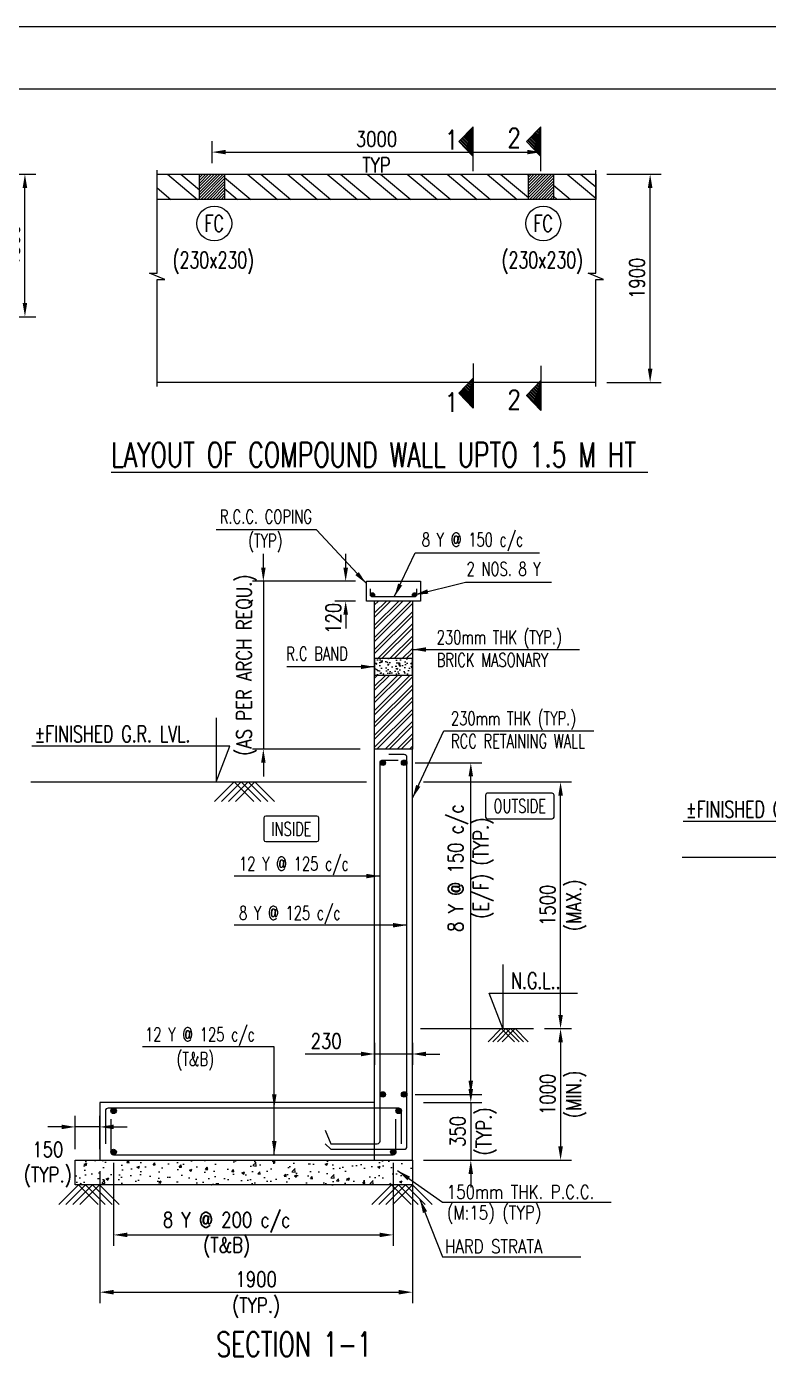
# Model space of a CAD drawing. Extents: x 345615 to 1272425, y -526289 to -156124.
# Drawn here: x 1025790 to 1039312, y -290710 to -266277 of the extents above; entities that cross this region are included whole.
import ezdxf
from ezdxf.enums import TextEntityAlignment as Align
from ezdxf.lldxf.tags import DXFTag

# ---------------------------------------------------------------- set-up
doc = ezdxf.new("R2010")
doc.units = 0
doc.header["$LTSCALE"] = 500
doc.header["$MEASUREMENT"] = 0
doc.header["$PDMODE"] = 35
doc.header["$PDSIZE"] = -15
doc.layers.get('DEFPOINTS').update_dxf_attribs({"color": 4})
for name, color, linetype in [('NO. BEAM', 3, 'Continuous'), ('S- PILE CAP', 4, 'Continuous'), ('S-BRECK LINE', 8, 'Continuous'), ('S-COLUMN', 1, 'Continuous'), ('S-COLUMN CIRCLE', 9, 'Continuous'), ('S-COLUMN HATCH', 8, 'Continuous'), ('S-COLUMN NO', 2, 'Continuous'), ('S-CONCRET LINE', 4, 'Continuous'), ('S-DIM-1', 5, 'Continuous'), ('S-FOOTING', 4, 'Continuous'), ('S-HATCH', 253, 'Continuous'), ('S-LEVEL SECTION', 3, 'Continuous'), ('S-PCC', 9, 'Continuous'), ('S-REINFORCEMENT', 6, 'Continuous'), ('S-RETAINING WALL', 6, 'Continuous'), ('S-RETAINING WALL HATCH', 8, 'Continuous'), ('S-SECTION MARK', 1, 'Continuous'), ('S-TEXT-1', 4, 'Continuous'), ('S-TITIL', 6, 'Continuous'), ('s_TITILE', 9, 'Continuous'), ('TITLE', 4, 'Continuous')]:
    doc.layers.add(name, color=color, linetype=linetype)
doc.styles.add('ROMANS', font='simplex.shx', dxfattribs={"width": 0.8, "height": 275, "bigfont": 'bigfont.shx'})
tags = doc.linetypes.add('HIDDEN', pattern=[0.375, 0.25, -0.125]).pattern_tags.tags
tags[6:7] = [DXFTag(74, 4), DXFTag(75, 0), DXFTag(340, '0'), DXFTag(46, 1.0), DXFTag(50, 0.0), DXFTag(44, 0.0), DXFTag(45, 0.0)]
tags[4:5] = [DXFTag(74, 4), DXFTag(75, 0), DXFTag(340, '0'), DXFTag(46, 1.0), DXFTag(50, 0.0), DXFTag(44, 0.0), DXFTag(45, 0.0)]
doc.dimstyles.new('dim100', dxfattribs={"dimtxt": 250, "dimasz": 250, "dimexe": 200, "dimexo": 200, "dimgap": 100, "dimtad": 1, "dimdec": 0, "dimzin": 0, "dimdsep": 46, "dimtxsty": 'ROMANS', "dimcen": 0, "dimclrd": 5, "dimclre": 5, "dimclrt": 4, "dimadec": 0, "dimazin": 0, "dimtfac": 1, "dimtdec": 0, "dimtix": 1, "dimtofl": 0, "dimtmove": 2, "dimatfit": 3, "dimfxl": 0, "dimtolj": 1, "dimtzin": 0, "dimlwd": -1, "dimlwe": -1, "dimarcsym": 0})
doc.dimstyles.new('dim33.33', dxfattribs={"dimtxt": 250, "dimasz": 250, "dimexe": 200, "dimexo": 200, "dimgap": 100, "dimtad": 1, "dimdec": 0, "dimlfac": 0.333331, "dimzin": 0, "dimdsep": 46, "dimtxsty": 'ROMANS', "dimcen": 0, "dimclrd": 5, "dimclre": 5, "dimclrt": 4, "dimadec": 0, "dimazin": 0, "dimtfac": 1, "dimtdec": 0, "dimtix": 1, "dimtofl": 0, "dimtmove": 2, "dimatfit": 3, "dimfxl": 0, "dimtolj": 1, "dimtzin": 0, "dimlwd": -1, "dimlwe": -1, "dimarcsym": 0})
doc.dimstyles.new('dim50', dxfattribs={"dimtxt": 250, "dimasz": 250, "dimexe": 200, "dimexo": 200, "dimgap": 100, "dimtad": 1, "dimdec": 0, "dimlfac": 0.5, "dimzin": 0, "dimdsep": 46, "dimtxsty": 'ROMANS', "dimcen": 0, "dimclrd": 5, "dimclre": 5, "dimclrt": 4, "dimadec": 0, "dimazin": 0, "dimtfac": 1, "dimtdec": 0, "dimtix": 1, "dimtofl": 0, "dimtmove": 2, "dimatfit": 3, "dimfxl": 0, "dimtolj": 1, "dimtzin": 0, "dimlwd": -1, "dimlwe": -1, "dimarcsym": 0})
pattern_1 = [(45, (-328597.685, -31263.49), (15.2387667, -15.2387667), [])]

# ---------------------------------------------------------------- blocks, each defined once
blk = doc.blocks.new('*D742')
at = {"layer": 'DEFPOINTS', "color": 0}
for p in [(1032673, -279702, 0), (1033888, -279702), (1032673, -285752, 0)]:
    blk.add_point(p, dxfattribs=at)
at = {"layer": 'S-DIM-1', "color": 5}
for p, q in [((1032873, -279702), (1034088, -279702)), ((1032873, -285752), (1034088, -285752))]:
    blk.add_line(p, q, dxfattribs=at)
at = {"layer": 'S-DIM-1', "color": 5, "lineweight": -3}
blk.add_line((1033888, -285502), (1033888, -279952), dxfattribs=at)
at = {"layer": 'S-DIM-1', "color": 5}
for points in [[(1033846, -279952), (1033929, -279952), (1033888, -279702)], [(1033846, -285502), (1033929, -285502), (1033888, -285752)]]:
    blk.add_solid(points, dxfattribs=at)
at = {"layer": 'S-DIM-1', "color": 4, "insert": (1033888, -281625), "char_height": 275, "attachment_point": 5, "rotation": 90, "style": 'ROMANS'}
blk.add_mtext('\\A1;8 Y @ 150 c/c\\P(E/F) (TYP.)', dxfattribs=at)
blk = doc.blocks.new('*D743')
at = {"layer": 'DEFPOINTS', "color": 0}
for p in [(1032823, -285902), (1032823, -286952), (1033888, -286952)]:
    blk.add_point(p, dxfattribs=at)
at = {"layer": 'S-DIM-1', "color": 5, "lineweight": -3}
for p, q in [((1033888, -285652), (1033888, -285402)), ((1033888, -285902), (1033888, -286952)), ((1033888, -287202), (1033888, -287452))]:
    blk.add_line(p, q, dxfattribs=at)
at = {"layer": 'S-DIM-1', "color": 5}
for p, q in [((1033023, -285902), (1034088, -285902)), ((1033023, -286952), (1034088, -286952))]:
    blk.add_line(p, q, dxfattribs=at)
for points in [[(1033846, -285652), (1033929, -285652), (1033888, -285902)], [(1033846, -287202), (1033929, -287202), (1033888, -286952)]]:
    blk.add_solid(points, dxfattribs=at)
at = {"layer": 'S-DIM-1', "color": 4, "char_height": 275, "rotation": 90, "style": 'ROMANS'}
for s, insert, attachment_point in [('\\A1;(TYP.)', (1033988, -286427), 2), ('\\A1;350', (1033788, -286427), 8)]:
    blk.add_mtext(s, dxfattribs=dict(at, insert=insert, attachment_point=attachment_point))
blk = doc.blocks.new('*D744')
at = {"layer": 'DEFPOINTS', "color": 0}
for p in [(1027373, -286802, -19), (1032473, -286802, -19), (1032473, -288315)]:
    blk.add_point(p, dxfattribs=at)
at = {"layer": 'S-DIM-1', "color": 5}
for p, q in [((1027373, -287002), (1027373, -288515)), ((1032473, -287002), (1032473, -288515)), ((1027623, -288315), (1032223, -288315))]:
    blk.add_line(p, q, dxfattribs=at)
for points in [[(1027623, -288273), (1027623, -288356), (1027373, -288315)], [(1032223, -288273), (1032223, -288356), (1032473, -288315)]]:
    blk.add_solid(points, dxfattribs=at)
at = {"layer": 'S-DIM-1', "color": 4, "insert": (1029435, -288315), "char_height": 275, "attachment_point": 5, "style": 'ROMANS'}
blk.add_mtext('\\A1;8 Y @ 200 c/c\\P(T&B)', dxfattribs=at)
blk = doc.blocks.new('*D745')
at = {"layer": 'DEFPOINTS', "color": 0}
for p in [(1027123, -286952, -19), (1032823, -286952, -19), (1032823, -289360)]:
    blk.add_point(p, dxfattribs=at)
at = {"layer": 'S-DIM-1', "color": 5}
for p, q in [((1027123, -287152), (1027123, -289560)), ((1032823, -287152), (1032823, -289560)), ((1027373, -289360), (1032573, -289360))]:
    blk.add_line(p, q, dxfattribs=at)
for points in [[(1027373, -289318), (1027373, -289402), (1027123, -289360)], [(1032573, -289318), (1032573, -289402), (1032823, -289360)]]:
    blk.add_solid(points, dxfattribs=at)
at = {"layer": 'S-DIM-1', "color": 4, "char_height": 275, "style": 'ROMANS'}
for s, insert, attachment_point in [('\\A1;1900', (1029973, -289260), 8), ('\\A1;(TYP.)', (1029973, -289460), 2)]:
    blk.add_mtext(s, dxfattribs=dict(at, insert=insert, attachment_point=attachment_point))
blk = doc.blocks.new('*D746')
at = {"layer": 'DEFPOINTS', "color": 0}
for p in [(1035033, -284552), (1032823, -286952), (1035525, -286952)]:
    blk.add_point(p, dxfattribs=at)
at = {"layer": 'S-DIM-1', "color": 5}
for p, q in [((1035233, -284552), (1035725, -284552)), ((1033023, -286952), (1035725, -286952))]:
    blk.add_line(p, q, dxfattribs=at)
at = {"layer": 'S-DIM-1', "color": 5, "lineweight": -3}
blk.add_line((1035525, -284802), (1035525, -286702), dxfattribs=at)
at = {"layer": 'S-DIM-1', "color": 5}
for points in [[(1035484, -284802), (1035567, -284802), (1035525, -284552)], [(1035484, -286702), (1035567, -286702), (1035525, -286952)]]:
    blk.add_solid(points, dxfattribs=at)
at = {"layer": 'S-DIM-1', "color": 4, "char_height": 275, "rotation": 90, "style": 'ROMANS'}
for s, insert, attachment_point in [('\\A1;(MIN.)', (1035625, -285752), 2), ('\\A1;1000', (1035425, -285752), 8)]:
    blk.add_mtext(s, dxfattribs=dict(at, insert=insert, attachment_point=attachment_point))
blk = doc.blocks.new('*D747')
at = {"layer": 'DEFPOINTS', "color": 0}
for p in [(1032823, -280052), (1035525, -280052), (1035033, -284552)]:
    blk.add_point(p, dxfattribs=at)
at = {"layer": 'S-DIM-1', "color": 5}
for p, q in [((1033023, -280052), (1035725, -280052)), ((1035233, -284552), (1035725, -284552))]:
    blk.add_line(p, q, dxfattribs=at)
at = {"layer": 'S-DIM-1', "color": 5, "lineweight": -3}
blk.add_line((1035525, -284302), (1035525, -280302), dxfattribs=at)
at = {"layer": 'S-DIM-1', "color": 5}
for points in [[(1035484, -280302), (1035567, -280302), (1035525, -280052)], [(1035484, -284302), (1035567, -284302), (1035525, -284552)]]:
    blk.add_solid(points, dxfattribs=at)
at = {"layer": 'S-DIM-1', "color": 4, "char_height": 275, "rotation": 90, "style": 'ROMANS'}
for s, insert, attachment_point in [('\\A1;1500', (1035425, -282302), 8), ('\\A1;(MAX.)', (1035625, -282302), 2)]:
    blk.add_mtext(s, dxfattribs=dict(at, insert=insert, attachment_point=attachment_point))
blk = doc.blocks.new('*D748')
at = {"layer": 'DEFPOINTS', "color": 0}
for p in [(1026673, -286345), (1026673, -286952), (1027123, -286952)]:
    blk.add_point(p, dxfattribs=at)
at = {"layer": 'S-DIM-1', "color": 5, "lineweight": -3}
for p, q in [((1026423, -286345), (1026173, -286345)), ((1027123, -286345), (1026673, -286345)), ((1027373, -286345), (1027623, -286345))]:
    blk.add_line(p, q, dxfattribs=at)
at = {"layer": 'S-DIM-1', "color": 5}
for p, q in [((1026673, -286752), (1026673, -286145)), ((1027123, -286752), (1027123, -286145))]:
    blk.add_line(p, q, dxfattribs=at)
for points in [[(1026423, -286303), (1026423, -286386), (1026673, -286345)], [(1027373, -286303), (1027373, -286386), (1027123, -286345)]]:
    blk.add_solid(points, dxfattribs=at)
at = {"layer": 'S-DIM-1', "color": 4, "insert": (1026173, -287032), "char_height": 275, "attachment_point": 5, "style": 'ROMANS'}
blk.add_mtext('\\A1;150\\P(TYP.)', dxfattribs=at)
blk = doc.blocks.new('*D749')
at = {"layer": 'DEFPOINTS', "color": 0}
for p in [(1031983, -276392), (1030104, -279452), (1032073, -279452)]:
    blk.add_point(p, dxfattribs=at)
at = {"layer": 'S-DIM-1', "color": 5, "lineweight": -3}
for p, q in [((1030104, -276142), (1030104, -275892)), ((1030104, -276392), (1030104, -279452)), ((1030104, -279702), (1030104, -279952))]:
    blk.add_line(p, q, dxfattribs=at)
at = {"layer": 'S-DIM-1', "color": 5}
for p, q in [((1031783, -276392), (1029904, -276392)), ((1031873, -279452), (1029904, -279452))]:
    blk.add_line(p, q, dxfattribs=at)
for points in [[(1030063, -276142), (1030146, -276142), (1030104, -276392)], [(1030063, -279702), (1030146, -279702), (1030104, -279452)]]:
    blk.add_solid(points, dxfattribs=at)
at = {"layer": 'S-DIM-1', "color": 4, "insert": (1029795, -277922), "char_height": 275, "attachment_point": 5, "rotation": 90, "style": 'ROMANS'}
blk.add_mtext('\\A1;(AS PER ARCH REQU.)', dxfattribs=at)
blk = doc.blocks.new('*D750')
at = {"layer": 'DEFPOINTS', "color": 0}
for p in [(1031983, -276392), (1031606, -276752), (1031983, -276752)]:
    blk.add_point(p, dxfattribs=at)
at = {"layer": 'S-DIM-1', "color": 5}
for p, q in [((1031606, -276142), (1031606, -275892)), ((1031783, -276392), (1031406, -276392)), ((1031783, -276752), (1031406, -276752)), ((1031606, -277002), (1031606, -277252))]:
    blk.add_line(p, q, dxfattribs=at)
for points in [[(1031564, -276142), (1031648, -276142), (1031606, -276392)], [(1031564, -277002), (1031648, -277002), (1031606, -276752)]]:
    blk.add_solid(points, dxfattribs=at)
at = {"layer": 'S-DIM-1', "color": 4, "insert": (1031381, -277067), "char_height": 275, "attachment_point": 5, "rotation": 90, "style": 'ROMANS'}
blk.add_mtext('\\A1;120', dxfattribs=at)
blk = doc.blocks.new('*D751')
at = {"layer": 'DEFPOINTS', "color": 0}
for p in [(1032133, -284610, -19), (1032823, -284610, -19), (1032133, -285015)]:
    blk.add_point(p, dxfattribs=at)
at = {"layer": 'S-DIM-1', "color": 5}
for p, q in [((1032133, -284810), (1032133, -285215)), ((1032823, -284810), (1032823, -285215))]:
    blk.add_line(p, q, dxfattribs=at)
at = {"layer": 'S-DIM-1', "color": 5, "lineweight": -3}
for p, q in [((1031883, -285015), (1030867, -285015)), ((1032823, -285015), (1032133, -285015)), ((1033073, -285015), (1033323, -285015))]:
    blk.add_line(p, q, dxfattribs=at)
at = {"layer": 'S-DIM-1', "color": 5}
for points in [[(1031883, -284973), (1031883, -285057), (1032133, -285015)], [(1033073, -284973), (1033073, -285057), (1032823, -285015)]]:
    blk.add_solid(points, dxfattribs=at)
at = {"layer": 'S-DIM-1', "color": 4, "insert": (1031250, -284778), "char_height": 275, "attachment_point": 5, "style": 'ROMANS'}
blk.add_mtext('\\A1;230', dxfattribs=at)
blk = doc.blocks.new('*D764')
at = {"layer": 'DEFPOINTS', "color": 0, "ltscale": 0.3}
for p in [(1024765, -268965), (1025756, -268965), (1024765, -271565)]:
    blk.add_point(p, dxfattribs=at)
at = {"layer": 'S-DIM-1', "color": 5, "ltscale": 0.3}
for p, q in [((1024965, -268965), (1025956, -268965)), ((1025756, -271315), (1025756, -269215)), ((1024965, -271565), (1025956, -271565))]:
    blk.add_line(p, q, dxfattribs=at)
for points in [[(1025714, -269215), (1025797, -269215), (1025756, -268965)], [(1025714, -271315), (1025797, -271315), (1025756, -271565)]]:
    blk.add_solid(points, dxfattribs=at)
at = {"layer": 'S-DIM-1', "color": 4, "lineweight": 0, "ltscale": 0.3, "insert": (1025518, -270265), "char_height": 275, "attachment_point": 5, "rotation": 90, "style": 'ROMANS'}
blk.add_mtext('\\A1;1300', dxfattribs=at)
blk = doc.blocks.new('A$C3C2A062F')
at = {"layer": 'S-COLUMN HATCH'}
h = blk.add_hatch(dxfattribs=at)
h.set_pattern_fill('ANSI31', color=256, scale=150, style=0)
h.set_pattern_definition([(45, (-56668.66, -124038.072), (-13.2582521, 13.2582521), [])])
h.paths.add_polyline_path([(115, -115), (-115, -115), (-115, 115), (115, 115)])
at = {"layer": 'S-COLUMN'}
for p, q in [((-115, -115), (-115, 115)), ((-115, 115), (115, 115)), ((115, 115), (115, -115)), ((115, -115), (-115, -115))]:
    blk.add_line(p, q, dxfattribs=at)
blk = doc.blocks.new('*U723')
at = {"layer": 'S-SECTION MARK', "ltscale": 5}
h = blk.add_hatch(dxfattribs=at)
h.set_pattern_fill('ANSI31', color=256, scale=172.406964, angle=-90, style=0)
h.set_pattern_definition(pattern_1)
h.paths.add_polyline_path([(267, 3690), (0, 3962), (0, 3418)])
h = blk.add_hatch(dxfattribs=at)
h.set_pattern_fill('ANSI31', color=256, scale=172.406964, angle=-90, style=0)
h.set_pattern_definition([(45, (-1838.978, -75536.885), (15.2387667, -15.2387667), [])])
h.paths.add_polyline_path([(267, -940), (0, -1212), (0, -668)])
at = {"layer": 'S-SECTION MARK'}
for p, q in [((0, 3149), (0, 3962)), ((0, 3962), (267, 3690)), ((0, 3418), (267, 3690)), ((0, -399), (0, -1212)), ((0, -668), (267, -940)), ((0, -1212), (267, -940))]:
    blk.add_line(p, q, dxfattribs=at)
blk = doc.blocks.new('*D765')
at = {"layer": 'DEFPOINTS', "color": 0, "ltscale": 0.3}
for p in [(1035168, -268563), (1029168, -268965), (1035168, -268965)]:
    blk.add_point(p, dxfattribs=at)
at = {"layer": 'S-DIM-1', "color": 5, "ltscale": 0.3}
for p, q in [((1029168, -268765), (1029168, -268363)), ((1035168, -268765), (1035168, -268363)), ((1029418, -268563), (1034918, -268563))]:
    blk.add_line(p, q, dxfattribs=at)
for points in [[(1029418, -268521), (1029418, -268604), (1029168, -268563)], [(1034918, -268521), (1034918, -268604), (1035168, -268563)]]:
    blk.add_solid(points, dxfattribs=at)
at = {"layer": 'S-DIM-1', "color": 4, "lineweight": 0, "ltscale": 0.3, "char_height": 275, "style": 'ROMANS'}
for s, insert, attachment_point in [('\\A1;3000', (1032168, -268463), 8), ('\\A1;TYP', (1032168, -268663), 2)]:
    blk.add_mtext(s, dxfattribs=dict(at, insert=insert, attachment_point=attachment_point))
blk = doc.blocks.new('*U724')
at = {"layer": 'S-SECTION MARK', "ltscale": 5}
h = blk.add_hatch(dxfattribs=at)
h.set_pattern_fill('ANSI31', color=256, scale=172.406964, angle=-90, style=0)
h.set_pattern_definition(pattern_1)
h.paths.add_polyline_path([(267, 3690), (0, 3962), (0, 3418)])
h = blk.add_hatch(dxfattribs=at)
h.set_pattern_fill('ANSI31', color=256, scale=172.406964, angle=-90, style=0)
h.set_pattern_definition([(45, (-1838.978, -75494.43), (15.2387667, -15.2387667), [])])
h.paths.add_polyline_path([(267, -897), (0, -1169), (0, -625)])
at = {"layer": 'S-SECTION MARK'}
for p, q in [((0, 3149), (0, 3962)), ((0, 3962), (267, 3690)), ((0, 3418), (267, 3690)), ((0, -356), (0, -1169)), ((0, -625), (267, -897)), ((0, -1169), (267, -897))]:
    blk.add_line(p, q, dxfattribs=at)
blk = doc.blocks.new('*U725')
at = {"layer": 'S-BRECK LINE'}
blk.add_lwpolyline([(-4019, 0), (-113, 0), (-113, -275), (113, 275), (113, 0), (3881, 0)], dxfattribs=at)
blk = doc.blocks.new('*D766')
at = {"layer": 'DEFPOINTS', "color": 0, "ltscale": 0.3}
for p in [(1036168, -268965), (1037159, -268965), (1036168, -272765)]:
    blk.add_point(p, dxfattribs=at)
at = {"layer": 'S-DIM-1', "color": 5, "ltscale": 0.3}
for p, q in [((1036368, -268965), (1037359, -268965)), ((1037159, -272515), (1037159, -269215)), ((1036368, -272765), (1037359, -272765))]:
    blk.add_line(p, q, dxfattribs=at)
for points in [[(1037117, -269215), (1037200, -269215), (1037159, -268965)], [(1037117, -272515), (1037200, -272515), (1037159, -272765)]]:
    blk.add_solid(points, dxfattribs=at)
at = {"layer": 'S-DIM-1', "color": 4, "lineweight": 0, "ltscale": 0.3, "insert": (1036921, -270865), "char_height": 275, "attachment_point": 5, "rotation": 90, "style": 'ROMANS'}
blk.add_mtext('\\A1;1900', dxfattribs=at)
blk = doc.blocks.new('zw$155A')
at = {"layer": 's_TITILE', "color": 7}
blk.add_lwpolyline([(0, 0), (88000, 0), (88000, 58000), (0, 58000)], close=True, dxfattribs=at)
at = {"layer": 's_TITILE', "color": 1}
blk.add_lwpolyline([(1300, 800), (78500, 800), (78500, 57200), (1300, 57200)], close=True, dxfattribs=at)

msp = doc.modelspace()

# ---------------------------------------------------------------- hatches: boundary and pattern name
at = {"layer": 'S-HATCH'}
h = msp.add_hatch(dxfattribs=at)
h.set_pattern_fill('ANSI32', color=256, scale=1250, angle=275, style=0)
h.set_pattern_definition([(320, (-15475952.94, 846768.5), (301.306692, 359.083333), []), (320, (-15475933.7, 846548.37), (301.306692, 359.083333), [])])
h.paths.add_polyline_path([(1028937.772, -268964.52), (1028937.772, -269424.52), (1028167.772, -269424.52), (1028167.772, -268964.52)])
h.paths.add_polyline_path([(1029397.772, -268964.52), (1034937.772, -268964.52), (1034937.772, -269424.52), (1029397.772, -269424.52)])
h.paths.add_polyline_path([(1036167.772, -269424.52), (1035397.772, -269424.52), (1035397.772, -268964.52), (1036167.772, -268964.52)])
h = msp.add_hatch(dxfattribs=at)
h.set_pattern_fill('ANSI32', color=256, scale=420, style=0)
h.set_pattern_definition([(45, (-7659064.42, 121351.5), (-111.369318, 111.369318), []), (45, (-7658990.17, 121351.5), (-111.369318, 111.369318), [])])
h.paths.add_polyline_path([(1032132.87, -277802.115), (1032822.87, -277802.115), (1032822.87, -276752.115), (1032132.87, -276752.115)])
h.paths.add_polyline_path([(1032822.87, -278102.115), (1032132.87, -278102.115), (1032132.87, -279452.115), (1032822.87, -279452.115)])
at = {"layer": 'S-PCC', "linetype": 'ByBlock'}
h = msp.add_hatch(dxfattribs=at)
h.set_pattern_fill('AR-CONC,_O', color=256, scale=30)
h.set_pattern_definition([(50, (-17291268.59, 1132037.82), (215.1780548, -18.8256405), [22.5, -247.5]), (355, (-17291268.59, 1132037.82), (-41.6254, 225.65764), [18, -198]), (100.4514445, (-17291250.66, 1132036.25), (173.552654, 206.8319973), [19.1220576, -210.3426336]), (46.1842, (-17291268.6, 1132097.82), (320.1723992, -49.6557842), [33.75, -371.25]), (96.6356355, (-17291241.9, 1132093.68), (280.3985837, 292.23558), [28.6831026, -315.514128]), (351.184164, (-17291268.6, 1132097.8), (280.3985835, 292.23558), [27, -297.0000003]), (21, (-17291238.59, 1132082.82), (179.0721156, -120.7856672), [22.5, -247.5]), (326, (-17291238.59, 1132082.82), (72.9945996, 217.5450135), [18, -198]), (71.4514447, (-17291223.67, 1132072.75), (252.066713, 96.7593458), [19.122057, -210.3426336]), (37.5, (-17291268.59, 1132037.816), (3.6479566, 99.86815615), [0, -195.6, 0, -201, 0, -198.75]), (7.5, (-17291268.59, 1132037.82), (78.92086123, 118.32351356), [0, -114.6, 0, -191.1, 0, -75.75]), (327.5, (-17291335.49, 1132037.82), (160.14673085, -6.76646152), [0, -75, 0, -234, 0, -310.5]), (317.5, (-17291365.49, 1132037.82), (174.9558508, 30.0314947), [0, -97.5, 0, -155.4, 0, -220.5])])
h.paths.add_polyline_path([(1032822.87, -277802.115), (1032132.87, -277802.115), (1032132.87, -278102.115), (1032822.87, -278102.115)])
h = msp.add_hatch(dxfattribs=at)
h.set_pattern_fill('AR-CONC,_O', color=256, scale=66.666667)
h.set_pattern_definition([(50, (-16069384.56, 124375.1), (478.173455, -41.834757), [50, -550]), (355, (-16069384.56, 124375.1), (-92.500889, 501.461422), [40, -440]), (100.4514445, (-16069344.7, 124371.6), (385.672564, 459.626661), [42.493461, -467.428075]), (46.1842, (-16069384.56, 124508.44), (711.49422, -110.346187), [75, -825]), (96.6356355, (-16069325.3, 124499.24), (623.107964, 649.4124), [63.740228, -701.142507]), (351.184164, (-16069384.56, 124508.44), (623.107963, 649.4124), [60, -660]), (21, (-16069317.9, 124475.1), (397.938035, -268.412594), [50, -550]), (326, (-16069317.9, 124475.1), (162.210221, 483.433363), [40, -440]), (71.4514447, (-16069284.73, 124452.74), (560.148251, 215.020769), [42.49346, -467.428075]), (37.5, (-16069384.56, 124375.1), (8.1065702, 221.9292359), [0, -434.6666667, 0, -446.6666667, 0, -441.6666667]), (7.5, (-16069384.56, 124375.1), (175.3796916, 262.9411413), [0, -254.6666667, 0, -424.6666667, 0, -168.3333333]), (327.5, (-16069533.22, 124375.1), (355.8816241, -15.0365812), [0, -166.6666667, 0, -520, 0, -690]), (317.5, (-16069599.9, 124375.1), (388.7907796, 66.736655), [0, -216.6666667, 0, -345.3333333, 0, -490])])
h.paths.add_polyline_path([(1026672.87, -287402.115), (1026672.87, -286952.115), (1032822.87, -286952.115), (1032822.87, -287402.115)])

# ---------------------------------------------------------------- linework, layer by layer
at = {"color": 4, "ltscale": 0.25}
msp.add_line((1036167.772, -272764.52), (1028167.772, -272764.52), dxfattribs=at)
at = {"color": 1}
msp.add_line((1032972.87, -284552.115), (1035032.571, -284552.115), dxfattribs=at)
at = {"layer": 'NO. BEAM', "color": 7, "elevation": -9.84}
for points in [[(1035372.317, -280258.603), (1034188.984, -280258.603, 0.414213562), (1034155.651, -280291.936), (1034155.651, -280691.936, 0.414213562), (1034188.984, -280725.27), (1035372.317, -280725.27, 0.414213562), (1035405.651, -280691.936), (1035405.651, -280291.936, 0.414213562)], [(1031081.117, -280674.757), (1030147.783, -280674.757, 0.414213562), (1030114.45, -280708.091), (1030114.45, -281108.091, 0.414213562), (1030147.783, -281141.424), (1031081.117, -281141.424, 0.414213562), (1031114.45, -281108.091), (1031114.45, -280708.091, 0.414213562)]]:
    msp.add_lwpolyline(points, format="xyb", close=True, dxfattribs=at)
at = {"layer": 'S- PILE CAP', "color": 8, "linetype": 'HIDDEN', "ltscale": 1500}
msp.add_line((1032132.87, -286952.115), (1032132.87, -285902.115), dxfattribs=at)
at = {"layer": 'S-COLUMN', "color": 4}
msp.add_line((1032132.87, -279413.112), (1032132.87, -276752.115), dxfattribs=at)
for points in [[(1032132.87, -279452.115), (1032132.87, -276752.115)], [(1032822.87, -276752.115), (1032822.87, -279452.115)]]:
    msp.add_lwpolyline(points, dxfattribs=at)
at = {"layer": 'S-COLUMN CIRCLE'}
for centre in [(1029209.065, -269865.381), (1035209.065, -269865.381)]:
    msp.add_circle(centre, 317.825, dxfattribs=at)
at = {"layer": 'S-CONCRET LINE'}
for points in [[(1036167.772, -268964.52), (1036167.772, -269424.52), (1028167.772, -269424.52), (1028167.772, -268964.52)], [(1031982.87, -276752.115), (1031982.87, -276392.115), (1032972.87, -276392.115), (1032972.87, -276752.115)]]:
    msp.add_lwpolyline(points, close=True, dxfattribs=at)
at = {"layer": 'S-FOOTING'}
msp.add_lwpolyline([(1032132.87, -285902.115), (1027122.87, -285902.115), (1027122.87, -286952.115), (1032822.87, -286952.115)], dxfattribs=at)
at = {"layer": 'S-LEVEL SECTION'}
for p, q in [((1025863.697, -280052.115), (1031982.87, -280052.115)), ((1037743.877, -281425.506), (1043713.049, -281425.506))]:
    msp.add_line(p, q, dxfattribs=at)
for points in [[(1029244.217, -278881.716), (1029244.217, -280052.115), (1029494.217, -279402.115), (1025883.588, -279402.115)], [(1041124.397, -280255.106), (1041124.397, -281425.506), (1041374.397, -280775.506), (1037763.768, -280775.506)], [(1034471.204, -283381.716), (1034471.204, -284552.115), (1034221.204, -283902.115), (1035835.307, -283902.115)]]:
    msp.add_lwpolyline(points, dxfattribs=at)
at = {"layer": 'S-PCC'}
for points in [[(1032822.87, -277802.115), (1032132.87, -277802.115), (1032132.87, -278102.115), (1032822.87, -278102.115)], [(1026672.87, -287402.115), (1026672.87, -286952.115), (1032822.87, -286952.115), (1032822.87, -287402.115)]]:
    msp.add_lwpolyline(points, close=True, dxfattribs=at)
for points in [[(1029213.945, -280410.088), (1029571.918, -280052.115), (1029929.89, -280410.088)], [(1029340.507, -280410.088), (1029698.48, -280052.115), (1030056.453, -280410.088)], [(1029467.07, -280410.088), (1029825.043, -280052.115), (1030183.015, -280410.088)], [(1029593.632, -280410.088), (1029951.605, -280052.115), (1030309.578, -280410.088)], [(1034682.552, -284790.764), (1034443.904, -284552.115), (1034205.255, -284790.764)], [(1034766.927, -284790.764), (1034528.279, -284552.115), (1034289.63, -284790.764)], [(1034851.302, -284790.764), (1034612.654, -284552.115), (1034374.005, -284790.764)], [(1034935.677, -284790.764), (1034697.029, -284552.115), (1034458.38, -284790.764)], [(1026376.102, -287760.088), (1026734.075, -287402.115), (1027092.048, -287760.088)], [(1026502.665, -287760.088), (1026860.637, -287402.115), (1027218.61, -287760.088)], [(1026629.227, -287760.088), (1026987.2, -287402.115), (1027345.173, -287760.088)], [(1026755.79, -287760.088), (1027113.762, -287402.115), (1027471.735, -287760.088)], [(1032085.209, -287760.088), (1032443.182, -287402.115), (1032801.155, -287760.088)], [(1032211.772, -287760.088), (1032569.745, -287402.115), (1032927.718, -287760.088)], [(1032338.334, -287760.088), (1032696.307, -287402.115), (1033054.28, -287760.088)], [(1032464.897, -287760.088), (1032822.87, -287402.115), (1033180.843, -287760.088)]]:
    msp.add_lwpolyline(points, dxfattribs=at)
at = {"layer": 'S-REINFORCEMENT', "color": 5}
msp.add_lwpolyline([(1032897.87, -276527.115), (1032897.87, -276639.615, -0.414213562), (1032860.37, -276677.115), (1032095.37, -276677.115, -0.414213562), (1032057.87, -276639.615), (1032057.87, -276527.115)], format="xyb", dxfattribs=at)
at = {"layer": 'S-REINFORCEMENT', "color": 5, "const_width": 37.5}
for points in [[(1032076.62, -276639.615, 1), (1032114.12, -276639.615, 1)], [(1032879.12, -276639.615, -1), (1032841.62, -276639.615, -1)]]:
    msp.add_lwpolyline(points, format="xyb", close=True, dxfattribs=at)
at = {"layer": 'S-REINFORCEMENT', "color": 5, "ltscale": 10}
for points in [[(1031232.87, -286652.115), (1031332.87, -286752.115), (1032672.87, -286752.115, 0.414213562), (1032722.87, -286702.115), (1032722.87, -279602.115, 0.414213562), (1032672.87, -279552.115), (1032392.87, -279552.115)], [(1031232.87, -286402.115), (1031332.87, -286652.115), (1032182.87, -286652.115, 0.414213562), (1032232.87, -286602.115), (1032232.87, -279702.115, -0.414213562), (1032282.87, -279652.115), (1032562.87, -279652.115)], [(1032622.87, -286652.115), (1032622.87, -286052.115, 0.414213562), (1032572.87, -286002.115), (1027272.87, -286002.115, 0.414213562), (1027222.87, -286052.115), (1027222.87, -286652.115)], [(1027322.87, -286202.115), (1027322.87, -286802.115, 0.414213562), (1027372.87, -286852.115), (1032472.87, -286852.115, 0.414213562), (1032522.87, -286802.115), (1032522.87, -286202.115)]]:
    msp.add_lwpolyline(points, format="xyb", dxfattribs=at)
at = {"layer": 'S-REINFORCEMENT', "color": 5, "ltscale": 10, "const_width": 50}
for points in [[(1032257.87, -279702.115, 1), (1032307.87, -279702.115, 1)], [(1027397.87, -286052.115, 1), (1027347.87, -286052.115, 1)], [(1032547.87, -286052.115, -1), (1032597.87, -286052.115, -1)], [(1027397.87, -286802.115, -1), (1027347.87, -286802.115, -1)], [(1032497.87, -286802.115, -1), (1032447.87, -286802.115, -1)]]:
    msp.add_lwpolyline(points, format="xyb", close=True, dxfattribs=at)
at = {"layer": 'S-REINFORCEMENT', "color": 5, "ltscale": 10, "const_width": 50, "elevation": 0}
for points in [[(1032647.87, -279702.115, 1), (1032697.87, -279702.115, 1)], [(1032257.87, -285752.114, 1), (1032307.87, -285752.114, 1)], [(1032647.87, -285752.114, 1), (1032697.87, -285752.114, 1)]]:
    msp.add_lwpolyline(points, format="xyb", close=True, dxfattribs=at)
at = {"layer": 'S-REINFORCEMENT', "color": 5}
for centre in [(1032095.37, -276639.615), (1032860.37, -276639.615)]:
    msp.add_circle(centre, 37.5, dxfattribs=at)
at = {"layer": 'S-REINFORCEMENT', "color": 5, "ltscale": 10}
for centre in [(1032282.87, -279702.115, 0), (1032672.87, -279702.115), (1032282.87, -285752.114), (1032672.87, -285752.114), (1027372.87, -286052.115, 0), (1032572.87, -286052.115, 0), (1027372.87, -286802.115, 0), (1032472.87, -286802.115)]:
    msp.add_circle(centre, 50, dxfattribs=at)
at = {"layer": 'S-RETAINING WALL', "color": 4}
msp.add_line((1032822.87, -279452.115), (1032132.87, -279452.115), dxfattribs=at)
for points in [[(1032132.87, -285902.115), (1032132.87, -279452.115)], [(1032822.87, -286952.115), (1032822.87, -279452.115)]]:
    msp.add_lwpolyline(points, dxfattribs=at)

# ---------------------------------------------------------------- block references
at = {"xscale": 1.420454545454545, "yscale": 1.420454545454545, "zscale": 1.420454545454545}
msp.add_blockref('zw$155A', (1012978.311, -348663.35), dxfattribs=at)
at = {"layer": 'S-REINFORCEMENT', "color": 30, "lineweight": 0, "ltscale": 0.3, "xscale": 2, "yscale": 2, "zscale": 2}
for p in [(1029167.772, -269194.52), (1035167.772, -269194.52)]:
    msp.add_blockref('A$C3C2A062F', p, dxfattribs=at)
at = {"layer": 'S-RETAINING WALL HATCH', "xscale": -1}
for name, p in [('*U724', (1033933.994, -272062.216)), ('*U723', (1035167.772, -272062.216))]:
    msp.add_blockref(name, p, dxfattribs=at)
at = {"layer": 'S-RETAINING WALL HATCH', "xscale": 0.5, "yscale": 0.5, "zscale": 0.5, "rotation": 90}
for p in [(1028167.772, -270830.224), (1036167.772, -270830.224)]:
    msp.add_blockref('*U725', p, dxfattribs=at)

# ---------------------------------------------------------------- texts
at = {"layer": 'S-COLUMN NO', "style": 'ROMANS', "width": 0.7}
for p in [(1029209.065, -269865.381), (1035209.065, -269865.381)]:
    msp.add_text('FC', height=300, dxfattribs=at).set_placement(p, align=Align.MIDDLE)
for p in [(1028450.821, -270531.486, -1.253), (1034450.821, -270531.486, -1.253)]:
    msp.add_text('(230x230)', height=300, dxfattribs=at).set_placement(p, align=Align.MIDDLE_LEFT)
at = {"layer": 'S-LEVEL SECTION', "style": 'ROMANS', "width": 0.7}
for s, p in [('%%PFINISHED G.R. LVL.', (1025930.351, -279177.115)), ('%%PFINISHED G.R. LVL.', (1037810.531, -280550.506)), ('N.G.L..', (1034624.009, -283677.115))]:
    msp.add_text(s, height=300, dxfattribs=at).set_placement(p, align=Align.MIDDLE_LEFT)
at = {"layer": 'S-SECTION MARK', "style": 'ROMANS', "width": 0.8}
for s, p in [('1', (1033533.912, -268339.697)), ('2', (1034677.861, -268301.999)), ('2', (1034677.861, -273077.504)), ('1', (1033533.912, -273127.199))]:
    msp.add_text(s, height=349.999, dxfattribs=at).set_placement(p, align=Align.MIDDLE)
at = {"layer": 'S-TEXT-1', "style": 'ROMANS'}
for s, width, p in [('R.C.C. COPING', 0.7, (1029311.291, -275210.983)), ('(TYP)', 0.7, (1029828.958, -275651.178)), ('8 Y @ 150 c/c', 0.7, (1032993.37, -275631.361)), ('2 NOS. 8 Y', 0.7, (1033811.481, -276165.882)), ('230mm THK (TYP.)', 0.7, (1033266.204, -277411.613)), ('R.C BAND', 0.7, (1030520.642, -277712.115)), ('BRICK MASONARY', 0.7, (1033266.204, -277825.899)), ('230mm THK (TYP.)', 0.7, (1033526.172, -278893.881)), ('RCC RETAINING WALL', 0.7, (1033526.172, -279308.167)), ('12 Y @ 125 c/c', 0.7, (1029660.911, -281544.035)), ('8 Y @ 125 c/c', 0.7, (1029660.911, -282440.493)), ('12 Y @ 125 c/c', 0.7, (1027947.824, -284657.495)), ('(T&B)', 0.7, (1028520.781, -285107.495)), ('150mm THK. P.C.C.', 0.8, (1033450.48, -287530.83, 189.587)), ('(M:15) (TYP)', 0.8, (1033450.48, -287907.401, 189.587)), ('HARD STRATA ', 0.8, (1033418.41, -288523.588, 189.587))]:
    msp.add_text(s, height=250, dxfattribs=dict(at, width=width)).set_placement(p, align=Align.MIDDLE_LEFT)
at = {"layer": 'S-TITIL', "color": 6, "style": 'ROMANS', "width": 0.7}
msp.add_text('%%ULAYOUT OF COMPOUND WALL UPTO 1.5 M HT ', height=450, dxfattribs=at).set_placement((1032225.097, -274083.492), align=Align.MIDDLE)
at = {"layer": 'S-TITIL', "style": 'ROMANS', "width": 0.7}
msp.add_text('SECTION 1-1', height=450, dxfattribs=at).set_placement((1030664.327, -290309.962), align=Align.MIDDLE_CENTER)
at = {"layer": 'TITLE', "color": 2, "style": 'ROMANS', "width": 0.7}
for s, p in [('OUTSIDE', (1034780.651, -280491.936, -9.84)), ('INSIDE', (1030614.45, -280908.091, -9.84))]:
    msp.add_text(s, height=250, dxfattribs=at).set_placement(p, align=Align.MIDDLE_CENTER)

# ---------------------------------------------------------------- dimensions: what is measured, and where the dimension line sits
at = {"layer": 'S-DIM-1', "color": 30, "lineweight": 0, "ltscale": 0.3}
dim = msp.add_linear_dim(base=(1035167.772, -268562.676), p1=(1029167.772, -268964.52), p2=(1035167.772, -268964.52), text='<>\\XTYP', dimstyle='dim50', override={"dimtxt": 250, "dimasz": 250}, dxfattribs=at)
dim.commit()
dim.dimension.update_dxf_attribs({"geometry": '*D765', "text_midpoint": (1032167.772, -268562.676)})
for base, p1, p2, picture, middle in [((1025755.76, -268964.52), (1024764.727, -271564.52), (1024764.727, -268964.52), '*D764', (1025518.26, -270264.52)), ((1037158.805, -268964.52), (1036167.772, -272764.52), (1036167.772, -268964.52), '*D766', (1036921.305, -270864.52))]:
    dim = msp.add_linear_dim(base=base, p1=p1, p2=p2, angle=90, dimstyle='dim50', override={"dimtxt": 250, "dimasz": 250}, dxfattribs=at)
    dim.commit()
    dim.dimension.update_dxf_attribs({"geometry": picture, "text_midpoint": middle})
at = {"layer": 'S-DIM-1'}
for base, p1, p2, angle, text, override, picture, middle in [((1030104.37, -279452.115), (1031982.87, -276392.115), (1032072.87, -279452.115), 90, '(AS PER ARCH REQU.)', {"dimtofl": 1, "dimtmove": 0, "dimlwd": 65533}, '*D749', (1029794.846, -277922.115)), ((1035525.378, -280052.115), (1035032.571, -284552.115), (1032822.87, -280052.115), 270, '<>\\X(MAX.)', {"dimtxt": 250, "dimasz": 250, "dimtofl": 1, "dimtmove": 0, "dimlwd": 65533}, '*D747', (1035525.378, -282302.115)), ((1035525.378, -286952.115), (1035032.571, -284552.115), (1032822.87, -286952.115), 90, '1000\\X(MIN.)', {"dimtxt": 250, "dimasz": 250, "dimtofl": 1, "dimtmove": 0, "dimlwd": 65533}, '*D746', (1035525.378, -285752.115)), ((1033887.501, -286952.115), (1032822.87, -285902.115), (1032822.87, -286952.115), 90, '<>\\X(TYP.)', {"dimtxt": 250, "dimasz": 250, "dimtofl": 1, "dimtmove": 0, "dimlwd": 65533}, '*D743', (1033887.501, -286427.115))]:
    dim = msp.add_linear_dim(base=base, p1=p1, p2=p2, angle=angle, text=text, dimstyle='dim33.33', override=override, dxfattribs=at)
    dim.commit()
    dim.dimension.update_dxf_attribs({"geometry": picture, "text_midpoint": middle})
dim = msp.add_linear_dim(base=(1031606.12, -276752.115), p1=(1031982.87, -276392.115), p2=(1031982.87, -276752.115), angle=90, dimstyle='dim33.33', dxfattribs=at)
dim.commit()
dim.dimension.update_dxf_attribs({"geometry": '*D750', "text_midpoint": (1031381.12, -277066.691), "dimtype": 160})
for base, p1, p2, angle, text, override, picture, middle in [((1033887.501, -279702.115, 0), (1032672.87, -285752.114), (1032672.87, -279702.115), 90, '8 Y @ 150 c/c\\X(E/F) (TYP.)', {"dimtxt": 250, "dimasz": 250, "dimtxsty": 'ROMANS', "dimtofl": 1, "dimtmove": 0, "dimlwd": 65533}, '*D742', (1033887.501, -281625.349, 0)), ((1026672.87, -286344.659), (1027122.87, -286952.115), (1026672.87, -286952.115), 180, '<>\\X(TYP.)', {"dimtxt": 250, "dimasz": 250, "dimtofl": 1, "dimtmove": 1, "dimlwd": 65533}, '*D748', (1026172.87, -287031.632))]:
    dim = msp.add_linear_dim(base=base, p1=p1, p2=p2, angle=angle, text=text, dimstyle='dim33.33', override=override, dxfattribs=at)
    dim.commit()
    dim.dimension.update_dxf_attribs({"geometry": picture, "text_midpoint": middle, "dimtype": 160})
dim = msp.add_linear_dim(base=(1032132.87, -285015.119), p1=(1032822.87, -284610.438, -19.417), p2=(1032132.87, -284610.438, -19.417), dimstyle='dim33.33', override={"dimtofl": 1, "dimtmove": 0, "dimlwd": 65533}, dxfattribs=at)
dim.commit()
dim.dimension.update_dxf_attribs({"geometry": '*D751', "text_midpoint": (1031250.013, -285015.119), "dimtype": 160})
dim = msp.add_linear_dim(base=(1032472.87, -288314.634, 19.417), p1=(1027372.87, -286802.115), p2=(1032472.87, -286802.115), text='8 Y @ 200 c/c\\X(T&B)', dimstyle='dim33.33', override={"dimtxt": 250, "dimasz": 250, "dimtmove": 0}, dxfattribs=at)
dim.commit()
dim.dimension.update_dxf_attribs({"geometry": '*D744', "text_midpoint": (1029434.657, -288314.634, 19.417), "dimtype": 160})
dim = msp.add_linear_dim(base=(1032822.87, -289359.978, 19.417), p1=(1027122.87, -286952.115), p2=(1032822.87, -286952.115), text='<>\\X(TYP.)', dimstyle='dim33.33', override={"dimtxt": 250, "dimasz": 250, "dimtmove": 0}, dxfattribs=at)
dim.commit()
dim.dimension.update_dxf_attribs({"geometry": '*D745', "text_midpoint": (1029972.87, -289359.978, 19.417)})

# ---------------------------------------------------------------- leaders
for points, override in [([(1030303.496, -286002.115), (1030303.496, -284882.495), (1027902.749, -284882.495)], {"dimtad": 0, "dimarcsym": 1}), ([(1030303.496, -286852.115), (1030303.496, -284882.495), (1027902.749, -284882.495)], {"dimgap": 100, "dimtad": 0, "dimarcsym": 1})]:
    msp.add_leader(points, dimstyle='dim100', override=override)
for points, dimstyle in [([(1031982.87, -276435.14), (1031071.27, -275450.983), (1029244.827, -275450.983)], 'dim33.33'), ([(1032492.37, -276677.115), (1032873.37, -275871.361), (1035138.94, -275871.361)], 'dim33.33'), ([(1032860.37, -276639.615), (1033792.716, -276405.882), (1035360.086, -276405.882)], 'dim33.33'), ([(1032822.87, -277636.613), (1035869.066, -277636.613)], 'dim100'), ([(1032132.87, -277952.115), (1030530.37, -277952.115)], 'dim33.33'), ([(1032822.87, -280350.306), (1033398.136, -279118.881), (1036129.034, -279118.881)], 'dim100'), ([(1032231.794, -281769.035), (1029572.339, -281769.035)], 'dim100'), ([(1032721.794, -282665.493), (1029572.339, -282665.493)], 'dim100'), ([(1032552.37, -287141.062), (1033369.048, -287719.116), (1036445.54, -287719.116)], 'dim100'), ([(1032960.792, -287666.6), (1033374.694, -288711.873), (1035895.794, -288711.873)], 'dim100')]:
    msp.add_leader(points, dimstyle=dimstyle, dxfattribs=at)

doc.saveas('drawing.dxf')
